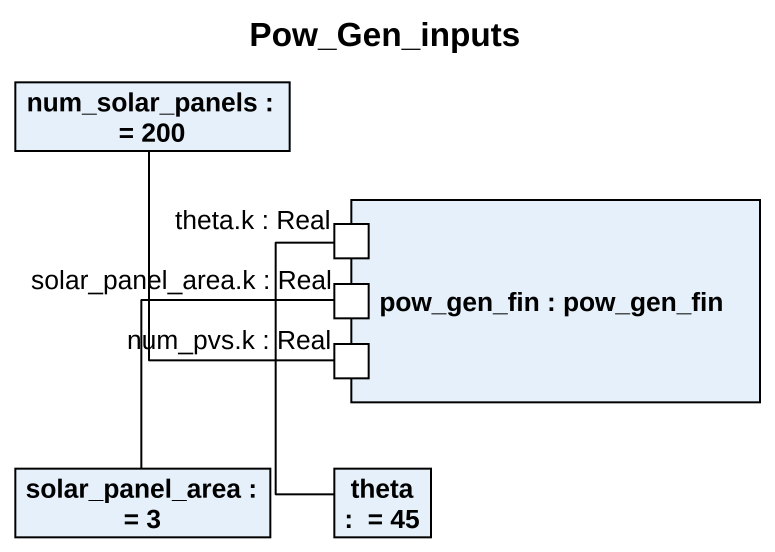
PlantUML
@startuml
title Pow_Gen_inputs
rectangle "num_solar_panels :  = 200" as num_solar_panels
rectangle "pow_gen_fin : pow_gen_fin" as pow_gen_fin {
  port "theta.k : Real" as theta_k_Real
  port "solar_panel_area.k : Real" as solar_panel_area_k_Real
  port "num_pvs.k : Real" as num_pvs_k_Real
}
rectangle "solar_panel_area :  = 3" as solar_panel_area
rectangle "theta :  = 45" as theta
num_solar_panels -- num_pvs_k_Real
solar_panel_area -up- solar_panel_area_k_Real
theta -up- theta_k_Real
@enduml
